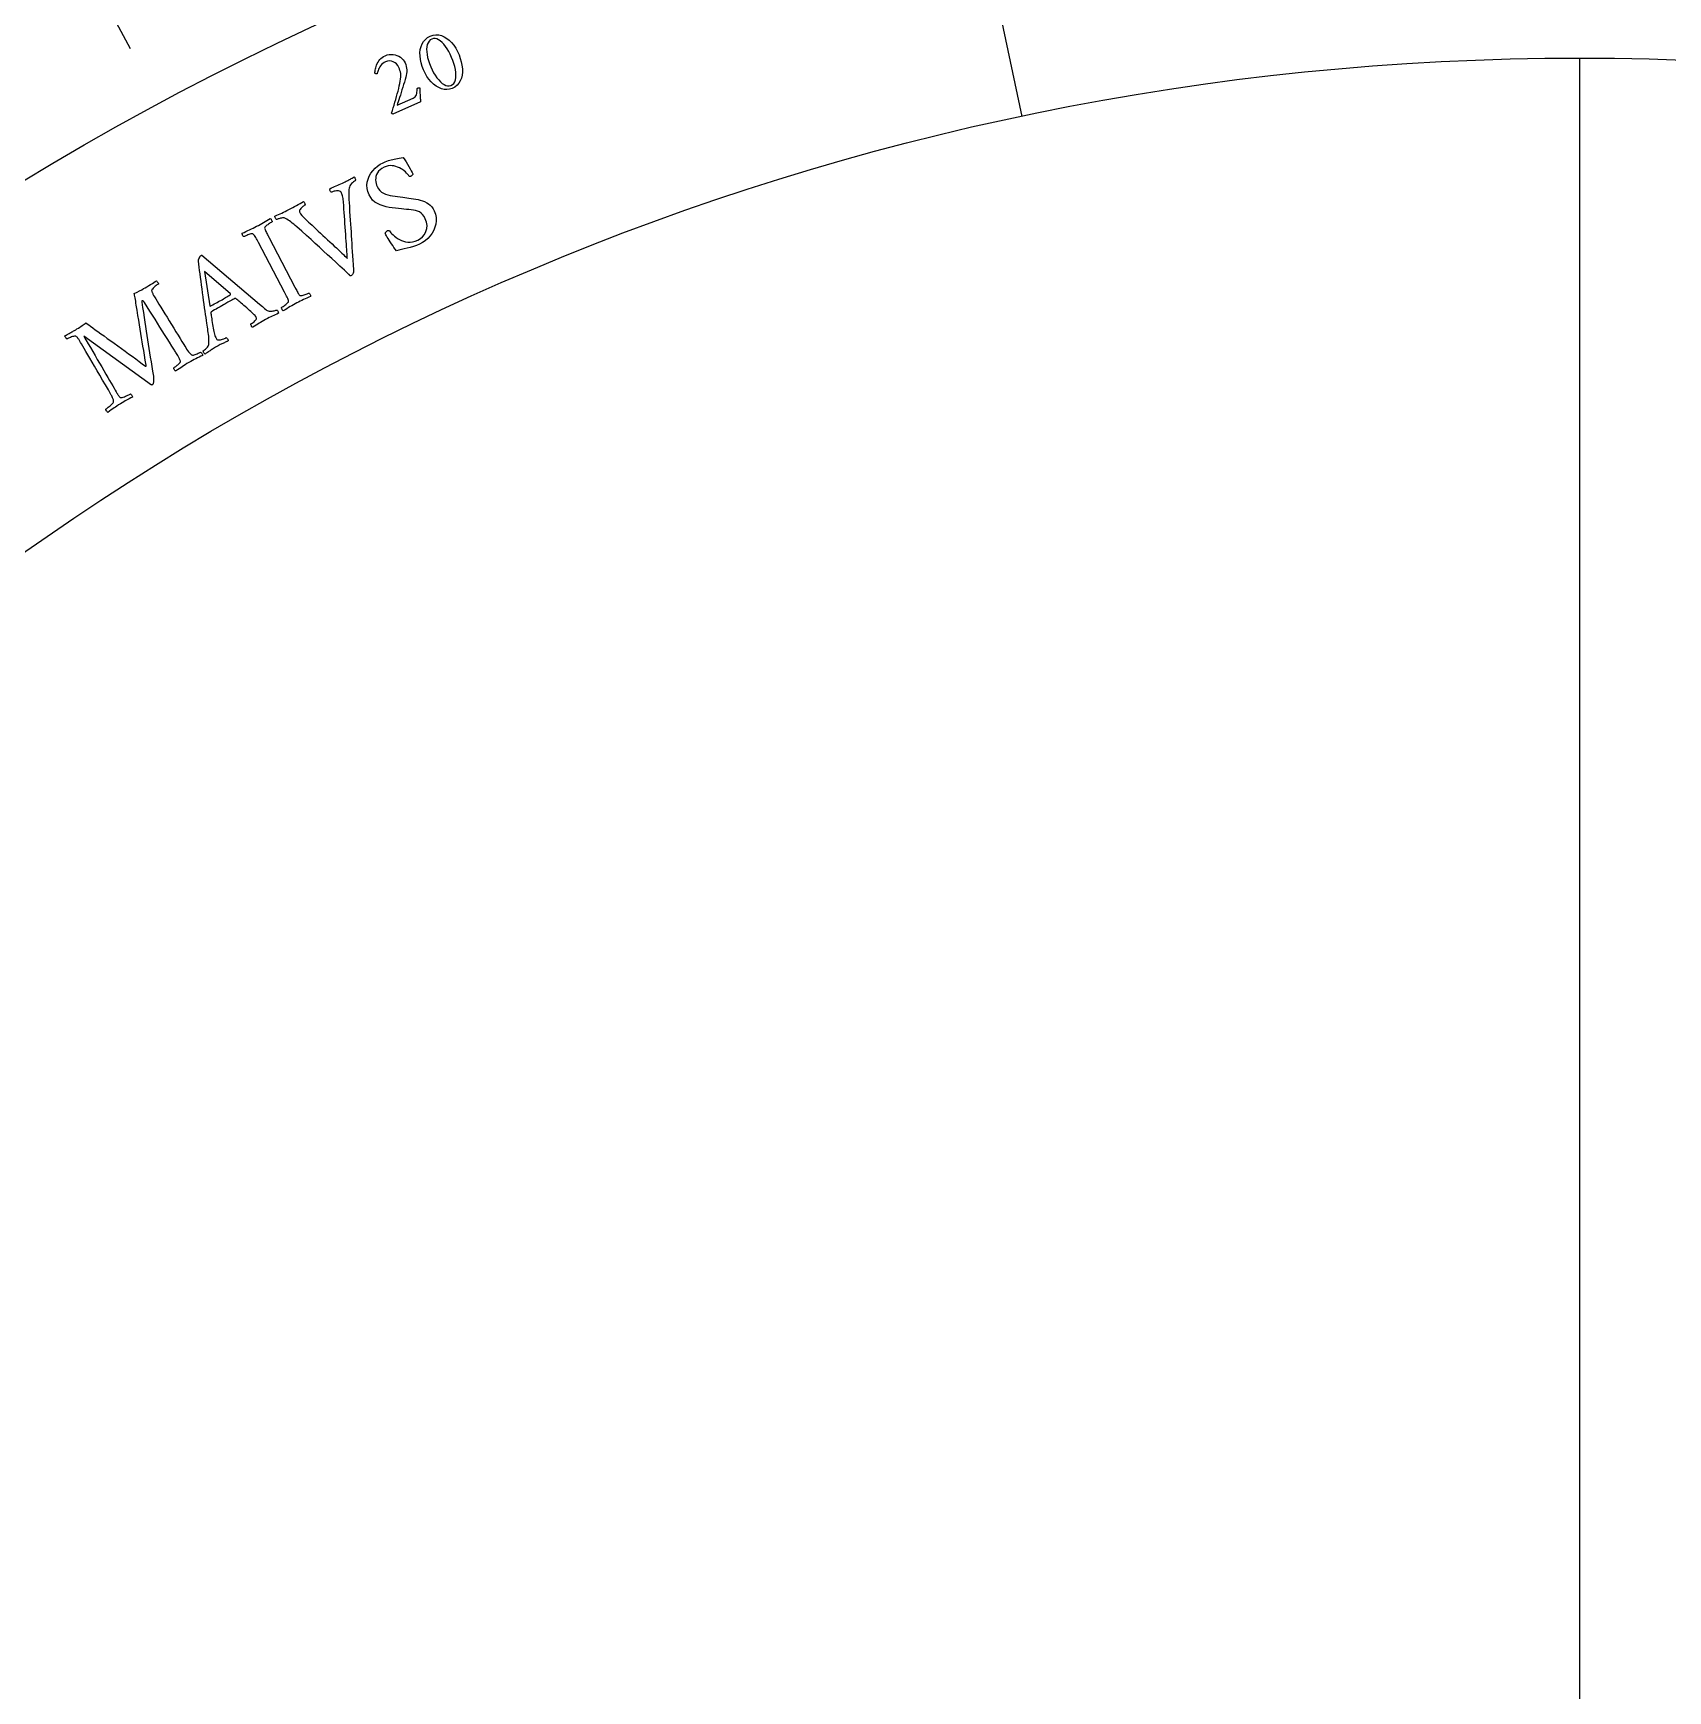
# Model space of a CAD drawing. Header units: millimetres. Extents: x -60 to 60, y -60 to 77.
# Drawn here: x -23.26 to 1.32, y 15.95 to 40.87 of the extents above; entities that cross this region are included whole.
import ezdxf

# ---------------------------------------------------------------- set-up
doc = ezdxf.new("R2010")
doc.units = ezdxf.units.MM
doc.layers.add('ENGRAVE', color=7, linetype='Continuous')
doc.layers.add('TEXT', color=5, linetype='Continuous')

msp = doc.modelspace()

# ---------------------------------------------------------------- linework, layer by layer
at = {"layer": 'ENGRAVE'}
for points in [[(-9.8807, 46.6654), (-8.3893, 39.6216)], [(-22.5434, 42.0367), (-21.7948, 40.6408)], [(0, -40.5), (0, 40.5)]]:
    msp.add_lwpolyline(points, dxfattribs=at)
for radius in [58.8, 58.8, 57.225, 54.3, 54.3, 51.99, 47.7, 47.7, 45.18, 40.5, 40.5]:
    msp.add_circle((0, 0), radius, dxfattribs=at)
at = {"layer": 'TEXT'}
for points in [[(-17.2853, 40.8278), (-17.2419, 40.8422), (-17.1991, 40.8484), (-17.1569, 40.8464), (-17.1153, 40.8362), (-17.0749, 40.8189), (-17.0363, 40.7956), (-16.9995, 40.7663), (-16.9646, 40.7311), (-16.932, 40.6909), (-16.9024, 40.6471), (-16.8759, 40.5995), (-16.8523, 40.5481), (-16.8326, 40.4952), (-16.8177, 40.4428), (-16.8075, 40.3908), (-16.8021, 40.3393), (-16.8018, 40.2896), (-16.8067, 40.2427), (-16.8169, 40.1988), (-16.8325, 40.1578), (-16.8536, 40.121), (-16.8807, 40.0896), (-16.9139, 40.0636), (-16.953, 40.0431), (-16.994, 40.0297), (-17.0351, 40.0243), (-17.0762, 40.0267), (-17.1175, 40.0371), (-17.1581, 40.0544), (-17.197, 40.0775), (-17.2344, 40.1064), (-17.2702, 40.1412), (-17.3037, 40.1808), (-17.3341, 40.2241), (-17.3615, 40.2713), (-17.3858, 40.3222), (-17.4062, 40.3749), (-17.4218, 40.4272), (-17.4325, 40.479), (-17.4384, 40.5305), (-17.4391, 40.5803), (-17.4342, 40.6272), (-17.4237, 40.6713), (-17.4077, 40.7124), (-17.3859, 40.7494), (-17.3583, 40.781), (-17.3247, 40.8072), (-17.2853, 40.8278)], [(-17.26, 40.7856), (-17.2837, 40.7721), (-17.3031, 40.7535), (-17.3183, 40.7298), (-17.3291, 40.701), (-17.3358, 40.6682), (-17.3387, 40.6323), (-17.3377, 40.5934), (-17.3329, 40.5514), (-17.3244, 40.5073), (-17.3125, 40.4621), (-17.2972, 40.4158), (-17.2784, 40.3684), (-17.2573, 40.3226), (-17.2345, 40.2798), (-17.2101, 40.24), (-17.1841, 40.2032), (-17.1572, 40.1702), (-17.1302, 40.142), (-17.1031, 40.1185), (-17.076, 40.0998), (-17.0494, 40.0866), (-17.0241, 40.0799), (-17, 40.0796), (-16.977, 40.0859), (-16.9522, 40.1), (-16.9322, 40.1192), (-16.9171, 40.1435), (-16.9068, 40.1729), (-16.901, 40.2064), (-16.8991, 40.243), (-16.9012, 40.2827), (-16.9072, 40.3256), (-16.9166, 40.3703), (-16.929, 40.4159), (-16.9445, 40.4622), (-16.9628, 40.5093), (-16.9837, 40.5557), (-17.006, 40.5987), (-17.0297, 40.6382), (-17.0548, 40.6742), (-17.0809, 40.7062), (-17.1071, 40.7335), (-17.1337, 40.756), (-17.1605, 40.7739), (-17.187, 40.7862), (-17.2123, 40.7923), (-17.2367, 40.7921), (-17.26, 40.7856)], [(-17.4433, 40.0522), (-17.4429, 40.0341), (-17.4421, 40.0149), (-17.4411, 39.9946), (-17.4398, 39.9732), (-17.4384, 39.9517), (-17.4369, 39.9311), (-17.4354, 39.9112), (-17.4339, 39.8922), (-17.4325, 39.8752), (-17.4314, 39.8612), (-17.4305, 39.8502), (-17.4297, 39.8423), (-17.8459, 39.6577), (-17.8484, 39.6582), (-17.8512, 39.6592), (-17.8542, 39.6605), (-17.8575, 39.6621), (-17.8606, 39.6639), (-17.863, 39.6657), (-17.8648, 39.6676), (-17.866, 39.6694), (-17.8536, 39.7096), (-17.841, 39.7504), (-17.8285, 39.7921), (-17.8158, 39.8345), (-17.8034, 39.8771), (-17.7914, 39.9192), (-17.78, 39.9609), (-17.769, 40.0022), (-17.7589, 40.0423), (-17.7499, 40.0804), (-17.742, 40.1164), (-17.7352, 40.1505), (-17.7299, 40.1844), (-17.7271, 40.2152), (-17.727, 40.2427), (-17.7294, 40.2671), (-17.7339, 40.2899), (-17.7398, 40.3125), (-17.7474, 40.335), (-17.7564, 40.3574), (-17.7719, 40.3861), (-17.7911, 40.4102), (-17.8139, 40.4298), (-17.8405, 40.4447), (-17.869, 40.4541), (-17.8978, 40.4571), (-17.9269, 40.4537), (-17.9562, 40.4439), (-17.9793, 40.432), (-17.9996, 40.4183), (-18.0171, 40.4026), (-18.032, 40.3849), (-18.0444, 40.3665), (-18.055, 40.3483), (-18.0636, 40.3304), (-18.0702, 40.3129), (-18.0753, 40.2967), (-18.0793, 40.2828), (-18.082, 40.2714), (-18.0835, 40.2624), (-18.0875, 40.2612), (-18.0921, 40.2609), (-18.0971, 40.2617), (-18.1027, 40.2634), (-18.108, 40.2655), (-18.1119, 40.2676), (-18.1147, 40.2696), (-18.1161, 40.2715), (-18.1164, 40.2792), (-18.1158, 40.2896), (-18.1146, 40.3027), (-18.1125, 40.3184), (-18.1093, 40.336), (-18.1045, 40.3547), (-18.0983, 40.3743), (-18.0906, 40.3951), (-18.0812, 40.4161), (-18.0702, 40.4365), (-18.0575, 40.4563), (-18.0431, 40.4756), (-18.0268, 40.4936), (-18.0081, 40.5096), (-17.9871, 40.5235), (-17.9638, 40.5354), (-17.9341, 40.5463), (-17.9042, 40.553), (-17.874, 40.5555), (-17.8435, 40.5536), (-17.8137, 40.5481), (-17.7856, 40.5393), (-17.759, 40.5274), (-17.734, 40.5122), (-17.7114, 40.4943), (-17.6921, 40.474), (-17.6759, 40.4514), (-17.6629, 40.4265), (-17.6529, 40.4003), (-17.6455, 40.3738), (-17.6408, 40.3471), (-17.6388, 40.3202), (-17.6391, 40.2932), (-17.6415, 40.2661), (-17.646, 40.2391), (-17.6524, 40.2122), (-17.6625, 40.1761), (-17.6734, 40.1387), (-17.685, 40.1), (-17.6974, 40.0599), (-17.71, 40.0197), (-17.7222, 39.9807), (-17.7342, 39.943), (-17.7458, 39.9065), (-17.7566, 39.8725), (-17.7662, 39.842), (-17.7747, 39.8151), (-17.7819, 39.7918), (-17.5425, 39.8979), (-17.526, 39.9069), (-17.5124, 39.918), (-17.5017, 39.9312), (-17.4938, 39.9466), (-17.4882, 39.9646), (-17.4844, 39.9853), (-17.4822, 40.009), (-17.4817, 40.0355), (-17.4814, 40.0395), (-17.4795, 40.0431), (-17.4762, 40.0462), (-17.4714, 40.0489), (-17.4691, 40.0497), (-17.4661, 40.0504), (-17.4624, 40.0511), (-17.4579, 40.0518), (-17.4533, 40.0523), (-17.4493, 40.0526), (-17.446, 40.0525), (-17.4433, 40.0522)], [(-17.9911, 38.9265), (-17.9629, 38.939), (-17.9368, 38.9495), (-17.9128, 38.9581), (-17.891, 38.9648), (-17.8699, 38.9702), (-17.8483, 38.9751), (-17.8262, 38.9796), (-17.8036, 38.9835), (-17.7794, 38.9876), (-17.7525, 38.9923), (-17.723, 38.9977), (-17.6907, 39.0036), (-17.6693, 38.9706), (-17.6482, 38.9368), (-17.6274, 38.902), (-17.6069, 38.8665), (-17.588, 38.8327), (-17.5719, 38.8034), (-17.5584, 38.7786), (-17.5477, 38.7583), (-17.5459, 38.7539), (-17.5464, 38.7491), (-17.5493, 38.744), (-17.5546, 38.7385), (-17.5608, 38.7332), (-17.5666, 38.7288), (-17.572, 38.7253), (-17.5769, 38.7228), (-17.5833, 38.7204), (-17.5895, 38.7193), (-17.5953, 38.7194), (-17.6009, 38.7208), (-17.6116, 38.7369), (-17.6248, 38.7535), (-17.6405, 38.7706), (-17.6588, 38.7882), (-17.6791, 38.8055), (-17.7009, 38.8215), (-17.7243, 38.8363), (-17.7493, 38.8497), (-17.7755, 38.8613), (-17.8026, 38.8703), (-17.8305, 38.8769), (-17.8593, 38.8809), (-17.8885, 38.8817), (-17.9177, 38.8783), (-17.947, 38.8709), (-17.9762, 38.8595), (-18.0109, 38.841), (-18.0398, 38.8204), (-18.0629, 38.7978), (-18.0801, 38.7731), (-18.0924, 38.7472), (-18.1009, 38.7208), (-18.1053, 38.694), (-18.1059, 38.6669), (-18.1034, 38.6401), (-18.0986, 38.6147), (-18.0916, 38.5907), (-18.0823, 38.5679), (-18.0638, 38.5346), (-18.0419, 38.5066), (-18.0167, 38.4838), (-17.9881, 38.4662), (-17.9568, 38.4525), (-17.9237, 38.4413), (-17.8886, 38.4327), (-17.8517, 38.4266), (-17.8137, 38.4217), (-17.7755, 38.4166), (-17.7371, 38.4112), (-17.6985, 38.4057), (-17.6691, 38.402), (-17.6381, 38.3982), (-17.6058, 38.3942), (-17.5719, 38.39), (-17.5373, 38.3852), (-17.5028, 38.3791), (-17.4684, 38.3719), (-17.434, 38.3636), (-17.4005, 38.3533), (-17.3687, 38.3405), (-17.3385, 38.3251), (-17.3099, 38.3071), (-17.2838, 38.2861), (-17.2609, 38.2615), (-17.2411, 38.2335), (-17.2245, 38.2019), (-17.2064, 38.1527), (-17.1965, 38.1033), (-17.1946, 38.0538), (-17.2007, 38.0041), (-17.2138, 37.9555), (-17.2326, 37.9093), (-17.2571, 37.8655), (-17.2874, 37.8241), (-17.3223, 37.7861), (-17.3607, 37.7527), (-17.4028, 37.7239), (-17.4485, 37.6996), (-17.4934, 37.6803), (-17.5387, 37.6639), (-17.5844, 37.6503), (-17.6304, 37.6396), (-17.6754, 37.6303), (-17.7177, 37.621), (-17.7574, 37.6118), (-17.7946, 37.6027), (-17.8127, 37.6273), (-17.8309, 37.653), (-17.8492, 37.6797), (-17.8677, 37.7075), (-17.8855, 37.7351), (-17.902, 37.761), (-17.9171, 37.7853), (-17.931, 37.808), (-17.9428, 37.8278), (-17.952, 37.8435), (-17.9586, 37.8552), (-17.9625, 37.8627), (-17.9599, 37.8694), (-17.9567, 37.8759), (-17.953, 37.8822), (-17.9488, 37.8883), (-17.9441, 37.894), (-17.939, 37.8989), (-17.9333, 37.9031), (-17.9271, 37.9065), (-17.9191, 37.909), (-17.9118, 37.9086), (-17.9051, 37.9055), (-17.8991, 37.8995), (-17.8889, 37.8871), (-17.8762, 37.873), (-17.8608, 37.8571), (-17.8427, 37.8396), (-17.8223, 37.8215), (-17.7997, 37.804), (-17.7748, 37.7871), (-17.7477, 37.7708), (-17.7188, 37.7565), (-17.6882, 37.7452), (-17.6561, 37.737), (-17.6224, 37.7319), (-17.5872, 37.7312), (-17.5506, 37.736), (-17.5125, 37.7463), (-17.473, 37.7622), (-17.433, 37.785), (-17.3991, 37.8139), (-17.3713, 37.8487), (-17.3495, 37.8895), (-17.336, 37.9344), (-17.3332, 37.9816), (-17.3411, 38.0309), (-17.3598, 38.0825), (-17.3783, 38.1174), (-17.3991, 38.1461), (-17.4223, 38.1688), (-17.448, 38.1853), (-17.4758, 38.1974), (-17.5055, 38.207), (-17.5371, 38.214), (-17.5707, 38.2184), (-17.6059, 38.2215), (-17.6423, 38.2246), (-17.68, 38.2276), (-17.719, 38.2306), (-17.7632, 38.2353), (-17.8085, 38.2408), (-17.8549, 38.247), (-17.9023, 38.2539), (-17.9494, 38.2629), (-17.9947, 38.2754), (-18.0381, 38.2914), (-18.0797, 38.3109), (-18.118, 38.3351), (-18.1514, 38.3652), (-18.18, 38.4013), (-18.2038, 38.4433), (-18.2224, 38.491), (-18.2332, 38.5387), (-18.2361, 38.5863), (-18.231, 38.6339), (-18.2191, 38.6803), (-18.2013, 38.7245), (-18.1777, 38.7665), (-18.1483, 38.8063), (-18.1142, 38.8428), (-18.0766, 38.875), (-18.0356, 38.9029), (-17.9911, 38.9265)], [(-19.4103, 38.2203), (-19.381, 38.2354), (-19.3523, 38.2506), (-19.3242, 38.2659), (-19.2968, 38.2812), (-19.2697, 38.2965), (-19.2428, 38.3115), (-19.2161, 38.3262), (-19.1895, 38.3408), (-19.1857, 38.3371), (-19.1816, 38.3314), (-19.1773, 38.3237), (-19.1727, 38.314), (-19.1688, 38.3043), (-19.1667, 38.2968), (-19.1663, 38.2914), (-19.1678, 38.288), (-19.1726, 38.2853), (-19.1795, 38.2807), (-19.1886, 38.2744), (-19.1998, 38.2663), (-19.2117, 38.2569), (-19.2228, 38.2468), (-19.2331, 38.2359), (-19.2426, 38.2243), (-19.2497, 38.2123), (-19.253, 38.2), (-19.2524, 38.1876), (-19.2479, 38.175), (-19.2365, 38.1577), (-19.2172, 38.1347), (-19.1897, 38.1061), (-19.1543, 38.0719), (-19.1354, 38.0544), (-19.1136, 38.0341), (-19.0889, 38.0112), (-19.0613, 37.9856), (-19.0315, 37.958), (-19.0004, 37.9289), (-18.9678, 37.8984), (-18.9338, 37.8665), (-18.8991, 37.8339), (-18.8643, 37.8013), (-18.8294, 37.7687), (-18.7944, 37.7362), (-18.7602, 37.7043), (-18.7274, 37.6736), (-18.6962, 37.6442), (-18.6664, 37.616), (-18.6387, 37.5897), (-18.6137, 37.5659), (-18.5914, 37.5445), (-18.5717, 37.5257), (-18.5555, 37.5101), (-18.5434, 37.4986), (-18.5354, 37.4912), (-18.5315, 37.4878), (-18.5317, 37.4954), (-18.5324, 37.5091), (-18.5336, 37.529), (-18.5353, 37.555), (-18.5374, 37.5861), (-18.5399, 37.6211), (-18.5427, 37.66), (-18.5458, 37.7028), (-18.5492, 37.7488), (-18.5527, 37.7971), (-18.5563, 37.8477), (-18.56, 37.9007), (-18.5637, 37.9551), (-18.5675, 38.0099), (-18.5713, 38.0651), (-18.575, 38.1207), (-18.5787, 38.1757), (-18.5823, 38.229), (-18.5857, 38.2807), (-18.589, 38.3308), (-18.5904, 38.3496), (-18.5924, 38.3687), (-18.5952, 38.3879), (-18.5986, 38.4074), (-18.6026, 38.4261), (-18.6071, 38.4428), (-18.6121, 38.4576), (-18.6176, 38.4705), (-18.6258, 38.4834), (-18.6363, 38.4931), (-18.6491, 38.4993), (-18.6641, 38.5022), (-18.6802, 38.5027), (-18.6962, 38.5019), (-18.7121, 38.4996), (-18.7279, 38.496), (-18.7424, 38.4919), (-18.7544, 38.4882), (-18.7638, 38.4849), (-18.7707, 38.482), (-18.7754, 38.4833), (-18.7802, 38.4872), (-18.7851, 38.4938), (-18.7902, 38.503), (-18.7944, 38.5129), (-18.7969, 38.5215), (-18.7976, 38.5288), (-18.7965, 38.5349), (-18.7712, 38.5461), (-18.7465, 38.5568), (-18.7224, 38.567), (-18.699, 38.5767), (-18.6757, 38.5865), (-18.6518, 38.597), (-18.6273, 38.6082), (-18.6023, 38.6201), (-18.5819, 38.6299), (-18.5638, 38.6389), (-18.548, 38.6468), (-18.5344, 38.6538), (-18.5221, 38.6604), (-18.5099, 38.667), (-18.4979, 38.6736), (-18.4861, 38.6803), (-18.4736, 38.6874), (-18.4598, 38.6951), (-18.4445, 38.7035), (-18.4278, 38.7126), (-18.4241, 38.7088), (-18.4202, 38.7027), (-18.4162, 38.6945), (-18.412, 38.6841), (-18.4085, 38.674), (-18.4065, 38.6665), (-18.406, 38.6617), (-18.4071, 38.6595), (-18.4143, 38.6553), (-18.4245, 38.6483), (-18.4378, 38.6385), (-18.4542, 38.6257), (-18.4706, 38.6109), (-18.4839, 38.5946), (-18.4941, 38.5771), (-18.5012, 38.5582), (-18.5047, 38.5423), (-18.5073, 38.5212), (-18.5088, 38.4947), (-18.5094, 38.4629), (-18.5092, 38.429), (-18.5084, 38.396), (-18.5071, 38.364), (-18.5052, 38.333), (-18.5008, 38.2611), (-18.4964, 38.1922), (-18.4921, 38.1264), (-18.4879, 38.0636), (-18.4839, 38.0029), (-18.48, 37.9432), (-18.4763, 37.8845), (-18.4727, 37.8269), (-18.4692, 37.7692), (-18.4654, 37.7105), (-18.4615, 37.6508), (-18.4575, 37.5899), (-18.4533, 37.5269), (-18.4491, 37.4604), (-18.4449, 37.3906), (-18.4405, 37.3174), (-18.44, 37.2978), (-18.4412, 37.2808), (-18.4441, 37.2663), (-18.4487, 37.2544), (-18.4546, 37.2445), (-18.4613, 37.2362), (-18.469, 37.2294), (-18.4776, 37.2242), (-18.4805, 37.2237), (-18.484, 37.2247), (-18.488, 37.2273), (-18.4925, 37.2316), (-18.497, 37.2362), (-18.5012, 37.24), (-18.5049, 37.243), (-18.5083, 37.2453), (-18.5763, 37.3085), (-18.6421, 37.3696), (-18.7057, 37.4285), (-18.767, 37.4852), (-18.8276, 37.5411), (-18.8887, 37.5973), (-18.9504, 37.6539), (-19.0127, 37.7109), (-19.0772, 37.7694), (-19.1453, 37.8306), (-19.2171, 37.8945), (-19.2925, 37.9611), (-19.3156, 37.9815), (-19.3379, 38.0007), (-19.3594, 38.0185), (-19.38, 38.0351), (-19.4004, 38.0504), (-19.4209, 38.0645), (-19.4415, 38.0773), (-19.4622, 38.089), (-19.4712, 38.0931), (-19.4818, 38.0955), (-19.4939, 38.0963), (-19.5074, 38.0955), (-19.5215, 38.0936), (-19.5351, 38.091), (-19.5483, 38.0879), (-19.561, 38.0841), (-19.5726, 38.0801), (-19.5825, 38.0764), (-19.5906, 38.0731), (-19.597, 38.0701), (-19.5986, 38.0712), (-19.6015, 38.0755), (-19.6058, 38.0829), (-19.6114, 38.0936), (-19.6168, 38.1044), (-19.6206, 38.1125), (-19.6226, 38.118), (-19.623, 38.1207), (-19.5925, 38.1352), (-19.5645, 38.1482), (-19.5391, 38.1597), (-19.5163, 38.1698), (-19.4935, 38.1799), (-19.4683, 38.1917), (-19.4406, 38.2052), (-19.4103, 38.2203)], [(-19.8958, 37.9699), (-19.8694, 37.9839), (-19.8435, 37.9981), (-19.8181, 38.0124), (-19.7932, 38.0269), (-19.7682, 38.0415), (-19.7426, 38.0563), (-19.7164, 38.0713), (-19.6895, 38.0864), (-19.6841, 38.0838), (-19.6791, 38.0792), (-19.6744, 38.0728), (-19.67, 38.0645), (-19.6664, 38.0557), (-19.6641, 38.0481), (-19.6631, 38.0414), (-19.6634, 38.0359), (-19.67, 38.0322), (-19.6787, 38.0271), (-19.6895, 38.0204), (-19.7025, 38.0122), (-19.7162, 38.0031), (-19.7293, 37.994), (-19.7417, 37.9847), (-19.7535, 37.9754), (-19.7634, 37.9664), (-19.7702, 37.9581), (-19.7739, 37.9506), (-19.7745, 37.9438), (-19.7719, 37.9329), (-19.7681, 37.9208), (-19.7629, 37.9078), (-19.7565, 37.8936), (-19.7492, 37.8787), (-19.7415, 37.8631), (-19.7332, 37.8469), (-19.7245, 37.8301), (-19.7231, 37.8274), (-19.7217, 37.8247), (-19.7203, 37.822), (-19.7189, 37.8193), (-19.7175, 37.8166), (-19.7161, 37.8139), (-19.7147, 37.8112), (-19.7133, 37.8085), (-19.3215, 37.057), (-19.3201, 37.0543), (-19.3186, 37.0516), (-19.3172, 37.0489), (-19.3158, 37.0462), (-19.3144, 37.0435), (-19.313, 37.0408), (-19.3116, 37.0381), (-19.3102, 37.0354), (-19.3014, 37.0187), (-19.2929, 37.0028), (-19.2848, 36.9878), (-19.2769, 36.9737), (-19.2692, 36.9607), (-19.2616, 36.9493), (-19.2541, 36.9394), (-19.2467, 36.931), (-19.2412, 36.9282), (-19.2333, 36.9271), (-19.2227, 36.9276), (-19.2096, 36.9297), (-19.1951, 36.933), (-19.1805, 36.9371), (-19.1657, 36.942), (-19.1507, 36.9476), (-19.1369, 36.9533), (-19.1255, 36.9581), (-19.1165, 36.9621), (-19.1099, 36.9653), (-19.1053, 36.9623), (-19.1005, 36.9576), (-19.0956, 36.9513), (-19.0906, 36.9433), (-19.0863, 36.9349), (-19.0838, 36.9274), (-19.0829, 36.9207), (-19.0838, 36.9148), (-19.1113, 36.9028), (-19.1381, 36.891), (-19.1643, 36.8793), (-19.1899, 36.8678), (-19.2152, 36.8561), (-19.2407, 36.8439), (-19.2664, 36.8311), (-19.2921, 36.8178), (-19.3171, 36.8045), (-19.3422, 36.7907), (-19.3672, 36.7764), (-19.3923, 36.7617), (-19.4175, 36.7466), (-19.4429, 36.7312), (-19.4684, 36.7157), (-19.494, 36.6998), (-19.4993, 36.7024), (-19.5044, 36.707), (-19.5091, 36.7134), (-19.5136, 36.7216), (-19.5173, 36.7303), (-19.5197, 36.7379), (-19.5208, 36.7445), (-19.5207, 36.7501), (-19.5144, 36.7537), (-19.5059, 36.7588), (-19.4955, 36.7654), (-19.483, 36.7735), (-19.4697, 36.7826), (-19.4571, 36.7921), (-19.4452, 36.802), (-19.4338, 36.8122), (-19.4243, 36.8219), (-19.418, 36.8303), (-19.4148, 36.8373), (-19.4147, 36.843), (-19.4176, 36.8562), (-19.4221, 36.8706), (-19.4283, 36.8862), (-19.436, 36.9029), (-19.4448, 36.9206), (-19.454, 36.9388), (-19.4638, 36.9576), (-19.4739, 36.9771), (-19.8688, 37.7269), (-19.8792, 37.7464), (-19.8893, 37.7653), (-19.8993, 37.7835), (-19.909, 37.8011), (-19.9187, 37.8173), (-19.9283, 37.8314), (-19.9377, 37.8435), (-19.9471, 37.8534), (-19.9523, 37.8571), (-19.9601, 37.8586), (-19.9707, 37.8577), (-19.9841, 37.8546), (-19.9989, 37.85), (-20.0139, 37.8449), (-20.029, 37.8392), (-20.0443, 37.8331), (-20.0584, 37.8271), (-20.0701, 37.822), (-20.0793, 37.8177), (-20.086, 37.8144), (-20.0908, 37.8173), (-20.0956, 37.8219), (-20.1007, 37.8282), (-20.1058, 37.8361), (-20.1102, 37.8444), (-20.1128, 37.8519), (-20.1136, 37.8587), (-20.1127, 37.8646), (-20.0848, 37.8782), (-20.0571, 37.8916), (-20.0295, 37.9046), (-20.002, 37.9175), (-19.9749, 37.9303), (-19.9481, 37.9433), (-19.9218, 37.9565), (-19.8958, 37.9699)], [(-20.6271, 36.4002), (-20.6276, 36.4035), (-20.6291, 36.4134), (-20.6315, 36.4299), (-20.6349, 36.453), (-20.6391, 36.4818), (-20.6441, 36.5152), (-20.6498, 36.5533), (-20.6563, 36.5962), (-20.6631, 36.6427), (-20.6701, 36.6919), (-20.6773, 36.7437), (-20.6846, 36.7983), (-20.6921, 36.8545), (-20.6998, 36.9115), (-20.7077, 36.9693), (-20.7157, 37.0278), (-20.7238, 37.0861), (-20.7316, 37.1432), (-20.7391, 37.1991), (-20.7464, 37.2539), (-20.7532, 37.3065), (-20.7596, 37.3559), (-20.7654, 37.402), (-20.7708, 37.4449), (-20.7702, 37.4549), (-20.7676, 37.4665), (-20.7631, 37.4797), (-20.7568, 37.4945), (-20.7495, 37.5087), (-20.7426, 37.5198), (-20.7358, 37.5279), (-20.7293, 37.5329), (-20.7277, 37.5338), (-20.7263, 37.5343), (-20.7251, 37.5346), (-20.7243, 37.5345), (-20.7234, 37.5344), (-20.7221, 37.5343), (-20.7204, 37.5343), (-20.7183, 37.5344), (-19.8517, 36.7988), (-19.8094, 36.7621), (-19.7776, 36.7348), (-19.7563, 36.7169), (-19.7455, 36.7083), (-19.7349, 36.7017), (-19.7225, 36.697), (-19.7084, 36.694), (-19.6926, 36.6929), (-19.6761, 36.6931), (-19.6602, 36.6944), (-19.6448, 36.6966), (-19.6299, 36.6999), (-19.6168, 36.7034), (-19.6063, 36.7065), (-19.5986, 36.7091), (-19.5937, 36.7112), (-19.588, 36.7077), (-19.5827, 36.7024), (-19.5779, 36.6952), (-19.5735, 36.6863), (-19.5699, 36.6773), (-19.5673, 36.6703), (-19.5657, 36.6652), (-19.5651, 36.662), (-19.5911, 36.6503), (-19.6158, 36.6392), (-19.639, 36.6287), (-19.6608, 36.6188), (-19.6828, 36.6085), (-19.7067, 36.5967), (-19.7323, 36.5836), (-19.7598, 36.569), (-19.7885, 36.5532), (-19.8145, 36.5385), (-19.8378, 36.5247), (-19.8584, 36.5121), (-19.8788, 36.4991), (-19.9017, 36.4847), (-19.927, 36.4688), (-19.9548, 36.4513), (-19.9602, 36.4539), (-19.9653, 36.4583), (-19.9701, 36.4647), (-19.9747, 36.4729), (-19.9784, 36.4816), (-19.9805, 36.4894), (-19.9812, 36.4962), (-19.9804, 36.5022), (-19.9715, 36.5075), (-19.9609, 36.5149), (-19.9485, 36.5242), (-19.9343, 36.5355), (-19.9206, 36.5474), (-19.9099, 36.5583), (-19.9022, 36.5684), (-19.8974, 36.5776), (-19.8966, 36.5835), (-19.8975, 36.5903), (-19.8999, 36.5979), (-19.9039, 36.6064), (-19.9098, 36.6154), (-19.9186, 36.6265), (-19.9304, 36.6395), (-19.9451, 36.6546), (-19.962, 36.671), (-19.9804, 36.6883), (-20.0003, 36.7063), (-20.0216, 36.7252), (-20.0435, 36.7442), (-20.0653, 36.7629), (-20.0869, 36.7813), (-20.1083, 36.7994), (-20.1287, 36.8164), (-20.1473, 36.8319), (-20.1639, 36.8458), (-20.1787, 36.8581), (-20.1908, 36.8682), (-20.1995, 36.8754), (-20.2047, 36.8798), (-20.2064, 36.8812), (-20.2068, 36.8813), (-20.2078, 36.8816), (-20.2095, 36.8821), (-20.212, 36.8828), (-20.2146, 36.8834), (-20.217, 36.8835), (-20.2192, 36.8832), (-20.2211, 36.8824), (-20.2357, 36.8754), (-20.2517, 36.8674), (-20.2692, 36.8582), (-20.2881, 36.8479), (-20.3074, 36.8373), (-20.3261, 36.827), (-20.344, 36.8171), (-20.3613, 36.8075), (-20.3658, 36.8051), (-20.3702, 36.8026), (-20.3747, 36.8001), (-20.3791, 36.7977), (-20.3835, 36.7953), (-20.3876, 36.793), (-20.3915, 36.7908), (-20.3952, 36.7888), (-20.4209, 36.7744), (-20.4445, 36.7611), (-20.4661, 36.7487), (-20.4855, 36.7374), (-20.5052, 36.7256), (-20.5274, 36.712), (-20.552, 36.6965), (-20.5791, 36.6792), (-20.58, 36.6785), (-20.581, 36.6773), (-20.5819, 36.6757), (-20.583, 36.6736), (-20.5839, 36.6715), (-20.5845, 36.6701), (-20.5849, 36.6692), (-20.585, 36.6689), (-20.5846, 36.6662), (-20.5834, 36.6582), (-20.5813, 36.6448), (-20.5784, 36.626), (-20.575, 36.6035), (-20.5713, 36.579), (-20.5673, 36.5525), (-20.563, 36.5239), (-20.5585, 36.4949), (-20.5539, 36.4669), (-20.5492, 36.4401), (-20.5443, 36.4143), (-20.5395, 36.389), (-20.5343, 36.3663), (-20.5287, 36.3461), (-20.5226, 36.3285), (-20.5165, 36.3132), (-20.5107, 36.2997), (-20.5052, 36.2881), (-20.5, 36.2783), (-20.4931, 36.27), (-20.4833, 36.2647), (-20.4707, 36.2622), (-20.4553, 36.2627), (-20.4386, 36.2652), (-20.4223, 36.2688), (-20.4063, 36.2735), (-20.3906, 36.2793), (-20.3766, 36.2851), (-20.3656, 36.2899), (-20.3576, 36.2935), (-20.3525, 36.296), (-20.3494, 36.2942), (-20.3454, 36.2904), (-20.3405, 36.2846), (-20.3348, 36.2768), (-20.3294, 36.2684), (-20.3253, 36.2609), (-20.3226, 36.2542), (-20.3212, 36.2483), (-20.3378, 36.2402), (-20.3531, 36.2327), (-20.3673, 36.2259), (-20.3803, 36.2198), (-20.3926, 36.214), (-20.4049, 36.2083), (-20.4173, 36.2025), (-20.4296, 36.1967), (-20.4428, 36.1902), (-20.4578, 36.1825), (-20.4744, 36.1735), (-20.4929, 36.1632), (-20.5113, 36.1526), (-20.5281, 36.1427), (-20.5432, 36.1334), (-20.5567, 36.1247), (-20.5693, 36.1163), (-20.5819, 36.108), (-20.5945, 36.0996), (-20.6071, 36.0912), (-20.6206, 36.0824), (-20.6358, 36.0725), (-20.6528, 36.0616), (-20.6715, 36.0497), (-20.6746, 36.0515), (-20.6783, 36.0555), (-20.6827, 36.0615), (-20.6877, 36.0697), (-20.6924, 36.0785), (-20.696, 36.0863), (-20.6985, 36.0932), (-20.6998, 36.0991), (-20.6909, 36.1049), (-20.6798, 36.1132), (-20.6665, 36.1241), (-20.651, 36.1376), (-20.6364, 36.152), (-20.6256, 36.1658), (-20.6187, 36.179), (-20.6157, 36.1916), (-20.6128, 36.2161), (-20.6115, 36.241), (-20.6118, 36.2664), (-20.6136, 36.2922), (-20.6164, 36.3184), (-20.6195, 36.3452), (-20.6231, 36.3724), (-20.6271, 36.4002)], [(-22.5971, 36.427), (-22.5758, 36.4404), (-22.5561, 36.4533), (-22.5378, 36.4657), (-22.521, 36.4777), (-22.5053, 36.4891), (-22.4902, 36.4999), (-22.4757, 36.5103), (-22.4618, 36.5201), (-22.4438, 36.5054), (-22.4207, 36.4875), (-22.3925, 36.4665), (-22.3593, 36.4424), (-22.3218, 36.4155), (-22.2812, 36.3863), (-22.2373, 36.3547), (-22.1902, 36.3207), (-22.1408, 36.285), (-22.0897, 36.2484), (-22.0371, 36.2108), (-21.9829, 36.1722), (-21.9281, 36.133), (-21.8736, 36.0938), (-21.8195, 36.0544), (-21.7657, 36.0151), (-21.7131, 35.9763), (-21.6626, 35.9387), (-21.6141, 35.9025), (-21.5676, 35.8675), (-21.5656, 35.8667), (-21.5634, 35.8665), (-21.5611, 35.867), (-21.5585, 35.8682), (-21.5564, 35.8701), (-21.5552, 35.8726), (-21.555, 35.8757), (-21.5558, 35.8794), (-21.5689, 35.957), (-21.5814, 36.0308), (-21.5933, 36.1006), (-21.6044, 36.1665), (-21.6152, 36.2305), (-21.6258, 36.2946), (-21.6362, 36.3587), (-21.6464, 36.423), (-21.6569, 36.489), (-21.6679, 36.5583), (-21.6794, 36.6309), (-21.6914, 36.707), (-21.6955, 36.7323), (-21.6998, 36.7587), (-21.7044, 36.7861), (-21.7092, 36.8144), (-21.7141, 36.8424), (-21.7188, 36.8684), (-21.7232, 36.8925), (-21.7274, 36.9146), (-21.7309, 36.9332), (-21.7334, 36.9464), (-21.7349, 36.9544), (-21.7354, 36.957), (-21.6939, 36.9783), (-21.6565, 36.998), (-21.6233, 37.0161), (-21.5943, 37.0326), (-21.5703, 37.0467), (-21.545, 37.0619), (-21.5183, 37.0782), (-21.4903, 37.0954), (-21.4632, 37.1123), (-21.4394, 37.1272), (-21.4188, 37.1403), (-21.4015, 37.1514), (-21.3989, 37.149), (-21.3949, 37.1441), (-21.3895, 37.1368), (-21.3827, 37.1271), (-21.3761, 37.1175), (-21.3714, 37.1107), (-21.3686, 37.1066), (-21.3677, 37.1052), (-21.3748, 37.1008), (-21.3836, 37.0949), (-21.394, 37.0874), (-21.4061, 37.0784), (-21.4187, 37.0685), (-21.4307, 37.0583), (-21.4421, 37.0479), (-21.453, 37.0372), (-21.4622, 37.027), (-21.4688, 37.018), (-21.4728, 37.0103), (-21.4743, 37.0037), (-21.4729, 36.9957), (-21.4706, 36.987), (-21.4673, 36.9778), (-21.4631, 36.9679), (-21.4584, 36.958), (-21.4537, 36.9487), (-21.4491, 36.9399), (-21.4445, 36.9317), (-21.4292, 36.9074), (-21.4105, 36.8774), (-21.3886, 36.8417), (-21.3633, 36.8002), (-21.3356, 36.7546), (-21.3061, 36.7062), (-21.275, 36.6552), (-21.2421, 36.6015), (-21.2085, 36.5467), (-21.175, 36.4921), (-21.1418, 36.4379), (-21.1088, 36.384), (-21.0768, 36.3318), (-21.0467, 36.2826), (-21.0185, 36.2364), (-20.9922, 36.1932), (-20.9771, 36.1695), (-20.9622, 36.1466), (-20.9475, 36.1244), (-20.9329, 36.1031), (-20.9184, 36.0833), (-20.9038, 36.0659), (-20.8891, 36.0509), (-20.8744, 36.0383), (-20.8671, 36.0348), (-20.8577, 36.0336), (-20.8461, 36.0347), (-20.8323, 36.0381), (-20.8175, 36.0428), (-20.8028, 36.048), (-20.7883, 36.0538), (-20.7739, 36.06), (-20.761, 36.0659), (-20.7507, 36.0707), (-20.7432, 36.0744), (-20.7383, 36.077), (-20.7316, 36.0723), (-20.7256, 36.0664), (-20.7202, 36.0595), (-20.7155, 36.0514), (-20.7116, 36.0436), (-20.7089, 36.0374), (-20.7071, 36.0327), (-20.7065, 36.0296), (-20.7326, 36.0169), (-20.7583, 36.0042), (-20.7837, 35.9916), (-20.8086, 35.979), (-20.8337, 35.966), (-20.8596, 35.9521), (-20.8863, 35.9372), (-20.9138, 35.9215), (-20.9423, 35.9046), (-20.9686, 35.8886), (-20.9928, 35.8733), (-21.0148, 35.8589), (-21.0367, 35.8442), (-21.0605, 35.8283), (-21.0861, 35.8111), (-21.1137, 35.7926), (-21.1161, 35.7947), (-21.1195, 35.7985), (-21.124, 35.8041), (-21.1295, 35.8115), (-21.1349, 35.8196), (-21.1388, 35.8273), (-21.1414, 35.8346), (-21.1426, 35.8416), (-21.1367, 35.8452), (-21.1295, 35.8502), (-21.121, 35.8563), (-21.1111, 35.8636), (-21.1006, 35.8717), (-21.0903, 35.88), (-21.0801, 35.8885), (-21.07, 35.8972), (-21.0608, 35.9057), (-21.0531, 35.9133), (-21.0471, 35.9202), (-21.0426, 35.9262), (-21.0408, 35.9324), (-21.0411, 35.9407), (-21.0435, 35.9509), (-21.0479, 35.9632), (-21.0533, 35.9759), (-21.0586, 35.9875), (-21.0639, 35.998), (-21.069, 36.0073), (-21.0752, 36.0176), (-21.0824, 36.0292), (-21.0907, 36.0421), (-21.1, 36.0563), (-21.1093, 36.0705), (-21.1176, 36.0834), (-21.1248, 36.095), (-21.131, 36.1053), (-21.1689, 36.1659), (-21.206, 36.2253), (-21.2424, 36.2836), (-21.2782, 36.3406), (-21.3138, 36.3973), (-21.3497, 36.4547), (-21.3861, 36.5127), (-21.4229, 36.5714), (-21.4606, 36.6315), (-21.4999, 36.6938), (-21.5408, 36.7582), (-21.5833, 36.8248), (-21.5854, 36.8279), (-21.5886, 36.8318), (-21.5928, 36.8365), (-21.5982, 36.842), (-21.6039, 36.8469), (-21.6093, 36.8497), (-21.6143, 36.8503), (-21.6189, 36.8487), (-21.6204, 36.8468), (-21.6211, 36.8433), (-21.6212, 36.8381), (-21.6206, 36.8312), (-21.609, 36.7513), (-21.5976, 36.6744), (-21.5866, 36.6005), (-21.5759, 36.5297), (-21.5655, 36.461), (-21.5553, 36.3935), (-21.5452, 36.3272), (-21.5353, 36.2621), (-21.5254, 36.1973), (-21.5153, 36.1321), (-21.505, 36.0664), (-21.4944, 36.0002), (-21.4835, 35.9325), (-21.472, 35.8624), (-21.46, 35.7897), (-21.4473, 35.7146), (-21.447, 35.7088), (-21.4467, 35.7007), (-21.4464, 35.6902), (-21.4461, 35.6773), (-21.4461, 35.6634), (-21.4463, 35.6497), (-21.4468, 35.6363), (-21.4476, 35.6231), (-21.4491, 35.6112), (-21.4514, 35.6015), (-21.4547, 35.5942), (-21.4589, 35.589), (-21.4606, 35.5873), (-21.4633, 35.5857), (-21.4671, 35.5845), (-21.472, 35.5835), (-21.4733, 35.5837), (-21.4745, 35.5838), (-21.4755, 35.5836), (-21.4765, 35.5832), (-22.4954, 36.3179), (-22.4619, 36.2616), (-22.428, 36.2042), (-22.3939, 36.1459), (-22.3594, 36.0866), (-22.3249, 36.0272), (-22.2909, 35.9688), (-22.2573, 35.9113), (-22.2242, 35.8548), (-22.192, 35.8001), (-22.1616, 35.748), (-22.1328, 35.6987), (-22.1057, 35.6521), (-22.0807, 35.609), (-22.0583, 35.5703), (-22.0384, 35.536), (-22.0211, 35.506), (-22.0069, 35.4814), (-21.9963, 35.4631), (-21.9893, 35.4511), (-21.9859, 35.4454), (-21.9819, 35.4393), (-21.9775, 35.4329), (-21.9727, 35.4264), (-21.9675, 35.4197), (-21.9622, 35.4132), (-21.957, 35.4074), (-21.9518, 35.4023), (-21.9469, 35.3978), (-21.9392, 35.3947), (-21.9288, 35.3941), (-21.9157, 35.3961), (-21.8999, 35.4006), (-21.8829, 35.4067), (-21.8661, 35.4135), (-21.8495, 35.4208), (-21.8331, 35.4287), (-21.8185, 35.4362), (-21.807, 35.4421), (-21.7988, 35.4465), (-21.7938, 35.4494), (-21.7883, 35.4469), (-21.7829, 35.4423), (-21.7777, 35.4355), (-21.7726, 35.4266), (-21.7682, 35.4175), (-21.765, 35.4104), (-21.763, 35.4052), (-21.7622, 35.4019), (-21.7873, 35.3889), (-21.8105, 35.3767), (-21.832, 35.3655), (-21.8517, 35.3552), (-21.8716, 35.3445), (-21.8936, 35.3319), (-21.9177, 35.3176), (-21.944, 35.3015), (-21.9718, 35.284), (-21.997, 35.2676), (-22.0197, 35.2523), (-22.0398, 35.2382), (-22.0598, 35.2238), (-22.082, 35.2079), (-22.1065, 35.1903), (-22.1333, 35.1712), (-22.1358, 35.1732), (-22.1393, 35.177), (-22.144, 35.1825), (-22.1497, 35.1897), (-22.1552, 35.1976), (-22.1594, 35.2051), (-22.1622, 35.2124), (-22.1636, 35.2193), (-22.1574, 35.2235), (-22.149, 35.2297), (-22.1384, 35.2379), (-22.1256, 35.248), (-22.112, 35.2593), (-22.0986, 35.2709), (-22.0857, 35.2829), (-22.0731, 35.2953), (-22.0623, 35.3071), (-22.0545, 35.3177), (-22.0497, 35.327), (-22.048, 35.3349), (-22.048, 35.3471), (-22.0493, 35.359), (-22.0518, 35.3705), (-22.0557, 35.3816), (-22.0605, 35.393), (-22.0662, 35.4053), (-22.0728, 35.4184), (-22.0801, 35.4323), (-22.1244, 35.509), (-22.1678, 35.5841), (-22.2104, 35.6577), (-22.2522, 35.7297), (-22.2926, 35.7991), (-22.3309, 35.8647), (-22.3672, 35.9267), (-22.4016, 35.985), (-22.4333, 36.0389), (-22.462, 36.0875), (-22.4875, 36.1308), (-22.5099, 36.1689), (-22.5287, 36.2007), (-22.5431, 36.2252), (-22.5533, 36.2422), (-22.5592, 36.252), (-22.5651, 36.2613), (-22.571, 36.2704), (-22.5768, 36.2792), (-22.5826, 36.2876), (-22.5886, 36.2956), (-22.5948, 36.3028), (-22.6013, 36.3092), (-22.6081, 36.3149), (-22.6144, 36.3179), (-22.6232, 36.319), (-22.6345, 36.3179), (-22.6484, 36.3149), (-22.6636, 36.3105), (-22.6787, 36.3056), (-22.6937, 36.3001), (-22.7087, 36.294), (-22.7225, 36.288), (-22.7338, 36.2828), (-22.7428, 36.2783), (-22.7492, 36.2746), (-22.7509, 36.2756), (-22.7542, 36.2796), (-22.7591, 36.2867), (-22.7656, 36.2968), (-22.7719, 36.3071), (-22.7763, 36.3149), (-22.7789, 36.3201), (-22.7795, 36.3228), (-22.7597, 36.334), (-22.7419, 36.344), (-22.726, 36.3527), (-22.7122, 36.3602), (-22.6993, 36.3671), (-22.6865, 36.374), (-22.6738, 36.3811), (-22.6612, 36.3884), (-22.6477, 36.3962), (-22.6326, 36.4053), (-22.6157, 36.4155), (-22.5971, 36.427)], [(-20.6767, 37.288), (-20.6009, 36.7765), (-20.6007, 36.7763), (-20.6002, 36.7757), (-20.5993, 36.7748), (-20.598, 36.7735), (-20.5967, 36.7722), (-20.5954, 36.7714), (-20.5943, 36.7712), (-20.5934, 36.7714), (-20.5751, 36.7805), (-20.5553, 36.7907), (-20.5338, 36.8018), (-20.5108, 36.8141), (-20.4881, 36.8262), (-20.4678, 36.8371), (-20.4499, 36.8468), (-20.4344, 36.8553), (-20.4144, 36.8665), (-20.3956, 36.8774), (-20.3778, 36.8879), (-20.3612, 36.8981), (-20.3448, 36.9084), (-20.3276, 36.919), (-20.3096, 36.9301), (-20.2907, 36.9416), (-20.2893, 36.9427), (-20.2884, 36.9443), (-20.2883, 36.9462), (-20.2887, 36.9485), (-20.2894, 36.9506), (-20.2899, 36.9522), (-20.2902, 36.9531), (-20.2903, 36.9534)]]:
    msp.add_lwpolyline(points, close=True, dxfattribs=at)

doc.saveas('drawing.dxf')
